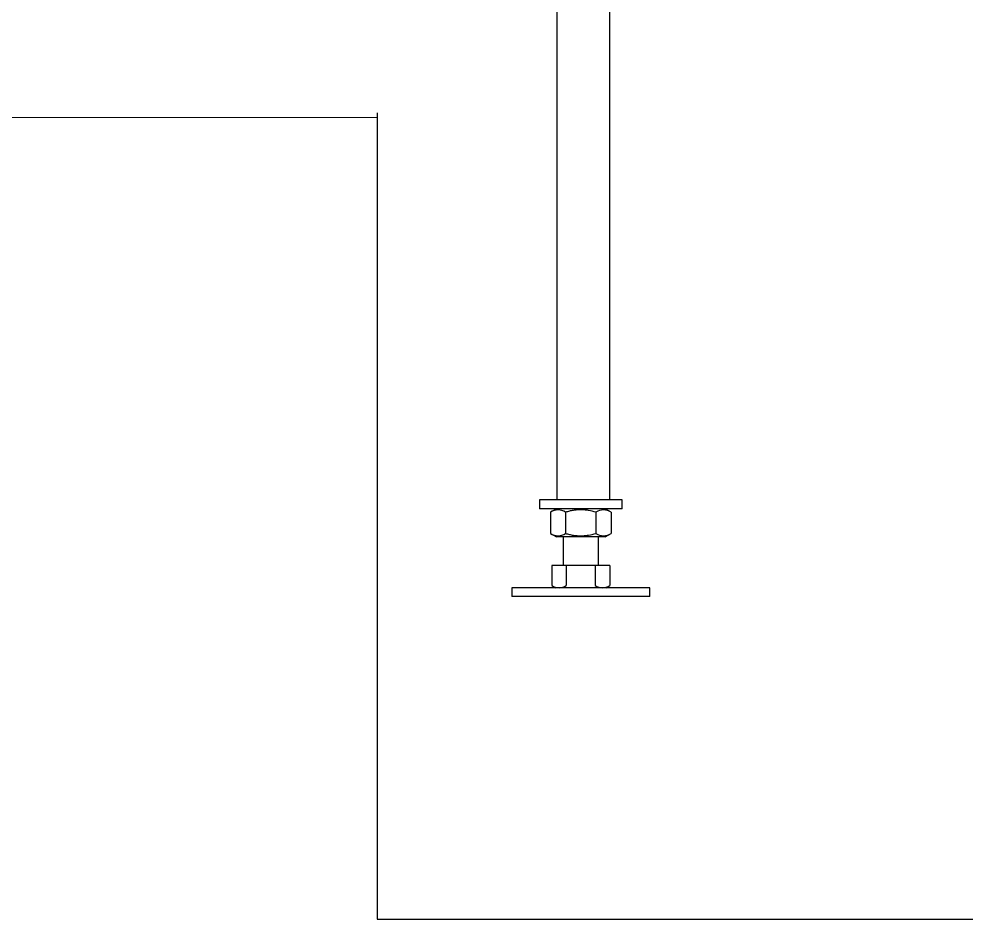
# Model space of a CAD drawing. Extents: x -681219 to -550379, y -242630 to -158199.
# Drawn here: x -624215 to -621992, y -176919 to -174805 of the extents above; entities that cross this region are included whole.
import ezdxf

# ---------------------------------------------------------------- set-up
doc = ezdxf.new("R2010")
doc.units = 0
doc.header["$LTSCALE"] = 1000
doc.layers.get('0').update_dxf_attribs({"linetype": 'CONTINUOUS'})
for name, color, linetype in [('M64_GB6170', 7, 'CONTINUOUS'), ('M64×200_GB5783', 7, 'CONTINUOUS'), ('SPTZ45_0703', 7, 'CONTINUOUS'), ('SPTZ45_0801', 7, 'CONTINUOUS')]:
    doc.layers.add(name, color=color, linetype=linetype)

msp = doc.modelspace()

# ---------------------------------------------------------------- linework, layer by layer
for p, q in [((-622951.7955, -175934.5304), (-622951.7955, -173705.4104)), ((-622829.4585, -173705.4104), (-622829.4585, -175934.5304))]:
    msp.add_line(p, q)
at = {"color": 1}
for p, q in [((-637068.2935, -175025.6802), (-623374.2822, -175036.7048)), ((-623374.2822, -175025.6802), (-623374.2822, -176918.5504)), ((-623374.2822, -176918.5504), (-621851.2988, -176918.5504))]:
    msp.add_line(p, q, dxfattribs=at)
at = {"layer": 'M64_GB6170', "color": 7, "linetype": 'Continuous'}
for p, q in [((-622953.6654, -175955.2664), (-622967.5972, -175963.3102)), ((-622825.4263, -175963.3102), (-622839.3582, -175955.2664)), ((-622967.5972, -175963.3102), (-622967.5972, -176013.3186)), ((-622932.0545, -175963.3093), (-622932.0545, -176013.3195)), ((-622860.9691, -175963.3093), (-622860.9691, -176013.3195)), ((-622825.4263, -175963.3102), (-622825.4263, -176013.3186)), ((-622967.5972, -176013.3186), (-622953.6654, -176021.3624)), ((-622839.3582, -176021.3624), (-622953.6654, -176021.3624)), ((-622839.3582, -176021.3624), (-622825.4263, -176013.3186))]:
    msp.add_line(p, q, dxfattribs=at)
for centre, start, end in [((-622949.8252, -175989.5355), 55.8787053, 124.1242058), ((-622843.1984, -175989.5354), 55.8757375, 124.1213514), ((-622949.8252, -175987.0934), 235.8757375, 304.1213514), ((-622843.1984, -175987.0933), 235.8787053, 304.1242058)]:
    msp.add_arc(centre, 31.6798, start, end, dxfattribs=at)
for points, knots in [([(-622860.9691, -175963.3093), (-622866.7143, -175961.6507), (-622872.5353, -175960.2692), (-622879.9544, -175959.0645), (-622881.4454, -175958.8498), (-622884.443, -175958.4773), (-622885.9524, -175958.3193), (-622890.4854, -175957.9387), (-622893.4981, -175957.8108), (-622899.5049, -175957.8102), (-622902.499, -175957.9375), (-622908.4694, -175958.4346), (-622911.4457, -175958.8044), (-622917.3825, -175959.7615), (-622920.3457, -175960.3494), (-622926.2468, -175961.7087), (-622929.1639, -175962.4748), (-622932.0545, -175963.3093)], [0, 0, 0, 0, 0.25, 0.25, 0.3125, 0.3125, 0.375, 0.375, 0.5, 0.5, 0.625, 0.625, 0.75, 0.75, 0.875, 0.875, 1, 1, 1, 1]), ([(-622932.0545, -176013.3195), (-622929.1639, -176014.154), (-622926.2468, -176014.9201), (-622920.3457, -176016.2794), (-622917.3825, -176016.8673), (-622911.4457, -176017.8244), (-622908.4694, -176018.1942), (-622902.499, -176018.6913), (-622899.5049, -176018.8186), (-622893.4981, -176018.818), (-622890.4854, -176018.6901), (-622885.9524, -176018.3095), (-622884.443, -176018.1515), (-622881.4454, -176017.779), (-622879.9544, -176017.5643), (-622872.5353, -176016.3596), (-622866.7143, -176014.9781), (-622860.9691, -176013.3195)], [0, 0, 0, 0, 0.125, 0.125, 0.25, 0.25, 0.375, 0.375, 0.5, 0.5, 0.625, 0.625, 0.6875, 0.6875, 0.75, 0.75, 1, 1, 1, 1])]:
    msp.add_open_spline(points, degree=3, knots=knots, dxfattribs=at)
at = {"layer": 'M64×200_GB5783', "color": 7, "linetype": 'Continuous'}
for p, q in [((-622937.9838, -176021.3624), (-622937.9838, -176088.7544)), ((-622855.0398, -176088.7544), (-622855.0398, -176021.3624)), ((-622930.4864, -176088.7544), (-622964.4611, -176088.7544)), ((-622964.4611, -176088.7544), (-622964.4611, -176135.3373)), ((-622862.5372, -176088.7544), (-622930.4864, -176088.7544)), ((-622930.4864, -176088.7544), (-622930.4864, -176135.3382)), ((-622828.5625, -176088.7544), (-622862.5372, -176088.7544)), ((-622862.5372, -176088.7544), (-622862.5372, -176135.3382)), ((-622828.5625, -176088.7544), (-622828.5625, -176135.3373)), ((-622964.4611, -176135.3373), (-622955.3559, -176140.5944)), ((-622837.6677, -176140.5944), (-622828.5625, -176135.3373))]:
    msp.add_line(p, q, dxfattribs=at)
for centre, radius, start, end in [((-622947.4731, -176110.2691), 30.2821, 235.8757375, 304.1213514), ((-622845.5505, -176110.2691), 30.2822, 235.8787053, 304.1242058)]:
    msp.add_arc(centre, radius, start, end, dxfattribs=at)
at = {"layer": 'SPTZ45_0703', "color": 7, "linetype": 'Continuous'}
for p, q in [((-622799.3118, -175934.5304), (-622993.7118, -175934.5304)), ((-622993.7118, -175934.5304), (-622993.7118, -175955.2664)), ((-622799.3118, -175955.2664), (-622799.3118, -175934.5304)), ((-622799.3118, -175955.2664), (-622993.7118, -175955.2664))]:
    msp.add_line(p, q, dxfattribs=at)
at = {"layer": 'SPTZ45_0801', "color": 7, "linetype": 'Continuous'}
for p, q in [((-622734.5118, -176140.5944), (-623058.5118, -176140.5944)), ((-623058.5118, -176140.5944), (-623058.5118, -176161.3304)), ((-622734.5118, -176161.3304), (-623058.5118, -176161.3304)), ((-622734.5118, -176161.3304), (-622734.5118, -176140.5944))]:
    msp.add_line(p, q, dxfattribs=at)

doc.saveas('drawing.dxf')
